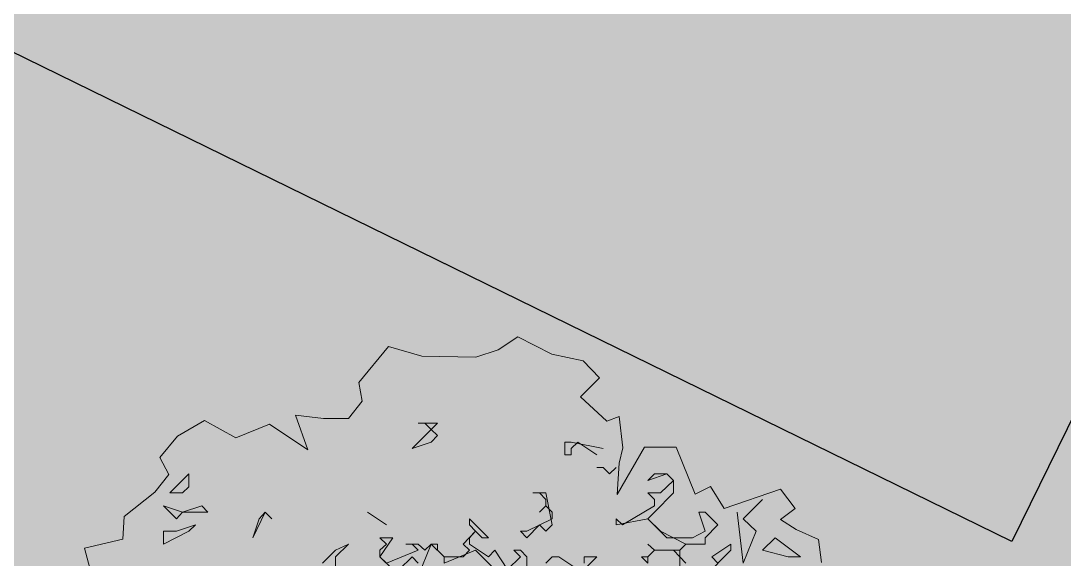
# Model space of a CAD drawing. Header units: millimetres. Extents: x 3866 to 35600, y -8896 to 9491.
# Drawn here: x 33120.919 to 33123.416, y -6722.216 to -6720.927 of the extents above; entities that cross this region are included whole.
import ezdxf

# ---------------------------------------------------------------- set-up
doc = ezdxf.new("R2010")
doc.units = ezdxf.units.MM
doc.layers.add('ВДМ', color=7, linetype='Continuous')
doc.layers.add('КУЩІ', color=108, linetype='Continuous')
doc.layers.add('Интерьер - Мебель_Ном_пера__4', color=7, linetype='Continuous', lineweight=20, true_color=0x029e21)

# ---------------------------------------------------------------- blocks, each defined once
blk = doc.blocks.new('Дерево лиственное 02 11_24')
at = {"layer": 'Интерьер - Мебель_Ном_пера__4', "linetype": 'Continuous'}
for p, q in [((792, 7677), (1152, 7917)), ((1152, 7917), (1771, 7603)), ((-1757, 7082), (-1218, 7742)), ((-1218, 7742), (-606, 7566)), ((385, 7545), (792, 7677)), ((-606, 7566), (385, 7545)), ((1771, 7603), (2344, 7476)), ((2344, 7476), (2648, 7169)), ((-1697, 6741), (-1757, 7082)), ((2648, 7169), (2296, 6819)), ((-1946, 6421), (-1697, 6741)), ((2296, 6819), (2782, 6373)), ((-5080, 6100), (-4587, 6385)), ((-4587, 6385), (-4012, 6065)), ((-4012, 6065), (-3393, 6317)), ((-3393, 6317), (-2694, 5851)), ((-2694, 5851), (-2918, 6485)), ((-2918, 6485), (-2409, 6421)), ((-2409, 6421), (-1946, 6421)), ((-322, 6337), (-672, 6337)), ((-672, 6337), (-550, 6337)), ((-550, 6337), (-436, 6223)), ((-436, 6223), (-322, 6337)), ((2782, 6373), (3004, 6456)), ((3004, 6456), (3075, 5887)), ((-436, 6223), (-786, 5873)), ((-322, 6109), (-436, 6223)), ((-5401, 5709), (-5080, 6100)), ((-786, 5873), (-436, 5987)), ((-436, 5987), (-322, 6109)), ((2128, 5987), (2014, 5987)), ((2014, 5987), (2014, 5759)), ((2714, 5873), (2128, 5987)), ((2128, 5873), (2250, 5987)), ((2250, 5987), (2600, 5759)), ((2014, 5759), (2128, 5759)), ((2128, 5759), (2128, 5873)), ((2968, 5032), (3467, 5899)), ((3075, 5887), (3004, 5602)), ((3467, 5899), (4052, 5899)), ((4052, 5899), (4398, 5034)), ((-5236, 5397), (-5401, 5709)), ((3004, 5602), (2968, 5032)), ((-5495, 5071), (-5236, 5397)), ((-4872, 5409), (-5222, 5059)), ((-4872, 5173), (-4872, 5409)), ((2714, 5523), (2600, 5523)), ((2828, 5409), (2714, 5523)), ((2950, 5523), (2828, 5409)), ((3650, 5409), (3528, 5287)), ((3528, 5287), (3878, 5409)), ((3878, 5409), (3650, 5409)), ((4000, 5287), (3878, 5409)), ((3878, 5409), (4000, 5287)), ((-4986, 5059), (-4872, 5173)), ((4000, 5287), (3764, 5059)), ((4000, 5059), (4000, 5287)), ((4398, 5034), (4678, 5174)), ((4678, 5174), (4931, 4775)), ((-6057, 4624), (-5495, 5071)), ((-5222, 5059), (-4986, 5059)), ((1664, 5059), (1428, 5059)), ((1428, 5059), (1550, 5059)), ((1550, 5059), (1664, 4937)), ((1778, 4473), (1664, 5059)), ((3764, 5059), (3528, 5059)), ((3528, 5059), (3650, 4937)), ((3650, 4709), (4000, 5059)), ((4931, 4775), (5958, 5130)), ((5958, 5130), (6229, 4771)), ((-4986, 4709), (-5336, 4823)), ((-5336, 4823), (-5100, 4587)), ((-4636, 4823), (-4986, 4709)), ((-4522, 4709), (-4636, 4823)), ((1664, 4823), (1550, 4709)), ((1550, 4709), (1664, 4823)), ((1664, 4937), (1664, 4823)), ((1664, 4823), (1778, 4709)), ((3650, 4823), (3064, 4473)), ((3650, 4937), (3650, 4823)), ((5278, 4587), (5628, 4937)), ((-6077, 4213), (-6057, 4624)), ((-5100, 4587), (-4986, 4709)), ((-4986, 4709), (-4522, 4709)), ((-3472, 4709), (-3700, 4237)), ((-3700, 4237), (-3586, 4587)), ((-3586, 4587), (-3472, 4709)), ((-3472, 4709), (-3350, 4587)), ((-3350, 4587), (-3472, 4709)), ((-1600, 4709), (-1250, 4473)), ((-1250, 4473), (-1600, 4709)), ((614, 4237), (264, 4587)), ((264, 4587), (264, 4473)), ((1778, 4587), (1314, 4359)), ((1778, 4709), (1778, 4587)), ((3064, 4473), (2950, 4587)), ((2950, 4587), (2950, 4473)), ((2950, 4473), (3528, 4587)), ((3528, 4587), (3650, 4709)), ((3878, 4237), (3528, 4587)), ((3528, 4587), (3764, 4359)), ((4578, 4709), (4464, 4709)), ((4464, 4709), (4578, 4359)), ((4814, 4473), (4578, 4709)), ((5164, 4709), (5278, 3773)), ((5514, 4359), (5278, 4587)), ((6229, 4771), (5960, 4569)), ((-4750, 4473), (-5100, 4359)), ((-4872, 4359), (-4750, 4473)), ((264, 4473), (378, 4359)), ((1314, 4237), (1550, 4473)), ((1550, 4473), (1664, 4359)), ((1664, 4359), (1778, 4473)), ((4578, 4237), (4814, 4473)), ((5960, 4569), (6245, 4391)), ((-6783, 4046), (-6077, 4213)), ((-5100, 4359), (-5336, 4359)), ((-5336, 4359), (-5336, 4123)), ((-5336, 4123), (-4872, 4359)), ((-1372, 3887), (-1136, 4237)), ((-1136, 4237), (-1372, 4237)), ((-1372, 4237), (-1250, 4123)), ((378, 4359), (150, 4123)), ((264, 4237), (378, 4359)), ((264, 4123), (264, 4237)), ((378, 4359), (500, 4237)), ((500, 4237), (614, 4237)), ((1314, 4359), (1200, 4359)), ((1200, 4359), (1314, 4237)), ((3764, 4359), (4228, 4123)), ((4350, 4237), (3878, 4237)), ((4578, 4359), (4350, 4237)), ((4578, 4123), (4578, 4237)), ((5278, 3773), (5514, 4359)), ((5864, 4237), (5628, 4009)), ((6328, 3887), (5864, 4237)), ((6245, 4391), (6657, 4204)), ((6657, 4204), (6708, 3786)), ((-6683, 3679), (-6783, 4046)), ((-2186, 3887), (-1950, 4123)), ((-1950, 4123), (-2186, 4009)), ((-1250, 4123), (-1372, 4009)), ((-672, 4123), (-900, 4123)), ((-900, 4123), (-786, 4123)), ((-786, 4123), (-672, 4009)), ((-550, 4009), (-672, 4123)), ((-672, 3537), (-436, 4123)), ((-436, 4123), (-550, 4009)), ((-322, 4123), (-436, 4123)), ((-436, 4123), (-200, 3887)), ((-322, 4009), (-322, 4123)), ((150, 4123), (264, 4009)), ((614, 3887), (264, 4123)), ((3650, 4009), (3528, 4123)), ((3528, 4123), (3650, 4009)), ((4114, 4009), (4228, 4123)), ((4228, 4123), (4114, 4009)), ((4228, 4123), (4578, 4123)), ((5050, 4123), (4700, 3887)), ((5050, 4009), (5050, 4123)), ((-2186, 4009), (-2422, 3773)), ((-2186, 3659), (-2186, 3887)), ((-1372, 4009), (-1372, 3887)), ((-1250, 3773), (-1372, 3887)), ((-1372, 3887), (-1136, 3659)), ((-672, 4009), (-1250, 3773)), ((-1022, 3659), (-786, 3887)), ((-786, 3887), (-672, 3773)), ((-200, 3887), (-322, 4009)), ((-200, 3773), (378, 4009)), ((150, 3887), (-200, 3887)), ((-200, 3887), (-200, 3773)), ((264, 4009), (150, 3887)), ((378, 4009), (964, 3423)), ((728, 4009), (614, 3887)), ((964, 3659), (728, 4009)), ((1200, 3887), (964, 3659)), ((1200, 4009), (1078, 4009)), ((1078, 4009), (1200, 3887)), ((1314, 3887), (1200, 4009)), ((1314, 3659), (1314, 3887)), ((1778, 3887), (1664, 3773)), ((1900, 3887), (1778, 3887)), ((2250, 3659), (1900, 3887)), ((2364, 3659), (2600, 3887)), ((2600, 3887), (2364, 3887)), ((2364, 3887), (2364, 3773)), ((3528, 3887), (3414, 3887)), ((3414, 3887), (3528, 3773)), ((3650, 4009), (3528, 3887)), ((3528, 3887), (3650, 4009)), ((3528, 3773), (3528, 3887)), ((4114, 4009), (3650, 4009)), ((3650, 4009), (4000, 4009)), ((4000, 4009), (4114, 3887)), ((4114, 3887), (4114, 4009)), ((4228, 3773), (4114, 3887)), ((4114, 3887), (4114, 3537)), ((4578, 3537), (5050, 4009)), ((4700, 3887), (4814, 3773)), ((5628, 4009), (6100, 3887)), ((6100, 3887), (6328, 3887))]:
    blk.add_line(p, q, dxfattribs=at)

msp = doc.modelspace()

# ---------------------------------------------------------------- hatches: boundary and pattern name
at = {"layer": 'ВДМ', "true_color": 0x139b48, "transparency": 33554585}
h = msp.add_hatch(color=114, dxfattribs=at)
h.dxf.hatch_style = 1
h.paths.add_polyline_path([(33168.1964, -6693.6997), (33159.4938, -6693.6997, -0.48903), (33150.1489, -6700.9692), (33147.9968, -6707.0534), (33133.2005, -6701.9855), (33135.3498, -6695.9093), (33133.5046, -6695.2751), (33131.9168, -6699.8902), (33129.6095, -6699.0964), (33127.3033, -6698.3037), (33128.8896, -6693.6888), (33127.8799, -6693.3417, 0.162862), (33126.9176, -6694.6031), (33124.1919, -6702.5919, -0.414214), (33121.0186, -6704.1507), (33115.4152, -6702.2389), (33115.2974, -6702.5842), (33116.1952, -6703.0243), (33128.5868, -6709.098), (33129.4847, -6709.5381), (33123.7311, -6721.2766), (33123.2909, -6722.1746), (33123.2909, -6737.2583), (33168.1964, -6737.2583)])
at = {"layer": 'ВДМ', "transparency": 33554585}
h = msp.add_hatch(color=9, dxfattribs=at)
h.dxf.hatch_style = 1
h.paths.add_polyline_path([(33109.9989, -6715.6592), (33123.2909, -6722.1746), (33123.7311, -6721.2766), (33129.4847, -6709.5381), (33128.5868, -6709.098), (33122.8331, -6720.8365), (33110.4416, -6714.7628), (33116.1952, -6703.0243), (33115.2974, -6702.5842), (33108.4649, -6716.417, -0.414214), (33107.7952, -6716.6439), (33106.5191, -6716.0136, -0.413327), (33106.2915, -6715.3452), (33111.2402, -6705.2495), (33100.6883, -6700.0892), (33098.3687, -6704.8331), (33096.8844, -6707.8685, -0.226063), (33096.5476, -6708.1361), (33092.6502, -6709.0351, -0.173141), (33092.3163, -6708.9962), (33080.8562, -6703.3317), (33080.8563, -6703.3317), (33082.8953, -6699.2064), (33084.5623, -6700.0356, 1.802326), (33080.7712, -6698.1498), (33082.4476, -6698.9837), (33080.408, -6703.1102), (33078.7088, -6702.2703), (33075.0508, -6700.4622), (33072.1447, -6699.0257), (33072.1447, -6699.3647, 0.285316), (33072.8408, -6700.4853), (33077.6734, -6702.874), (33114.0101, -6720.8329), (33116.2517, -6721.9399, 0.33288), (33115.569, -6720.5035), (33110.6451, -6718.0516), (33109.1757, -6717.3258)])
h.paths.add_polyline_path([(33104.8169, -6715.1728), (33100.4359, -6713.0089, -0.414214), (33100.209, -6712.3392), (33101.2354, -6710.2612), (33102.0458, -6708.6234, -0.288428), (33102.4999, -6708.3452), (33105.4908, -6708.3808, -0.111172), (33105.7044, -6708.4316), (33107.6586, -6709.3871, -0.414214), (33107.8881, -6710.0559), (33106.5234, -6712.8469), (33105.4866, -6714.946, -0.414214)], flags=16)
h.paths.add_polyline_path([(33108.0087, -6708.6713), (33106.0543, -6707.7154, 0.111862), (33105.8392, -6707.6646), (33102.3121, -6707.632, -0.225098), (33101.9267, -6707.4448), (33099.8194, -6704.8171, -0.291232), (33099.7609, -6704.2833), (33100.9878, -6701.7925, -0.41339), (33101.656, -6701.5643), (33109.5874, -6705.4431, -0.414214), (33109.8169, -6706.112), (33108.6776, -6708.4418, -0.414214)], flags=16)
h.paths.add_polyline_path([(33099.4021, -6711.9406, -0.414295), (33098.7323, -6712.1674), (33095.006, -6710.3256, -0.704825), (33095.1152, -6709.3902), (33097.1677, -6708.9167, 0.226063), (33097.5045, -6708.6491), (33097.5882, -6708.4779), (33099.027, -6705.5355), (33099.4066, -6705.7211), (33101.0945, -6707.8539, -0.288707), (33101.1516, -6708.3838), (33100.4269, -6709.8659)], flags=16)
h.paths.add_polyline_path([(33084.5364, -6699.4397), (33081.2621, -6697.8286, -1.535529)], flags=16)
at = {"layer": 'ВДМ', "true_color": 0x139b48, "transparency": 33554585}
h = msp.add_hatch(color=114, dxfattribs=at)
h.dxf.hatch_style = 1
h.paths.add_polyline_path([(33123.2909, -6722.1746), (33109.9989, -6715.6592), (33109.1757, -6717.3258), (33110.6451, -6718.0516), (33115.5158, -6720.477, -0.345355), (33116.2517, -6721.9399), (33115.5875, -6723.2848), (33114.9233, -6724.6298), (33114.2592, -6725.9747), (33113.595, -6727.3196), (33112.9308, -6728.6646), (33112.2666, -6730.0095), (33111.6024, -6731.3545), (33110.9382, -6732.6994), (33110.274, -6734.0443), (33109.6099, -6735.3893), (33108.9457, -6736.7342), (33108.9457, -6737.2583), (33123.2909, -6737.2583)])

# ---------------------------------------------------------------- linework, layer by layer
for points in [[(33123.2909, -6722.1746), (33109.9989, -6715.6592)], [(33123.7311, -6721.2766), (33123.2909, -6722.1746)]]:
    msp.add_lwpolyline(points)

# ---------------------------------------------------------------- block references
at = {"layer": 'КУЩІ', "linetype": 'Continuous', "xscale": 0.0001307448670890075, "yscale": 0.0001307448670890075, "zscale": 0.0001307448670890075}
msp.add_blockref('Дерево лиственное 02 11_24', (33121.9578, -6722.7193), dxfattribs=at)

doc.saveas('drawing.dxf')
